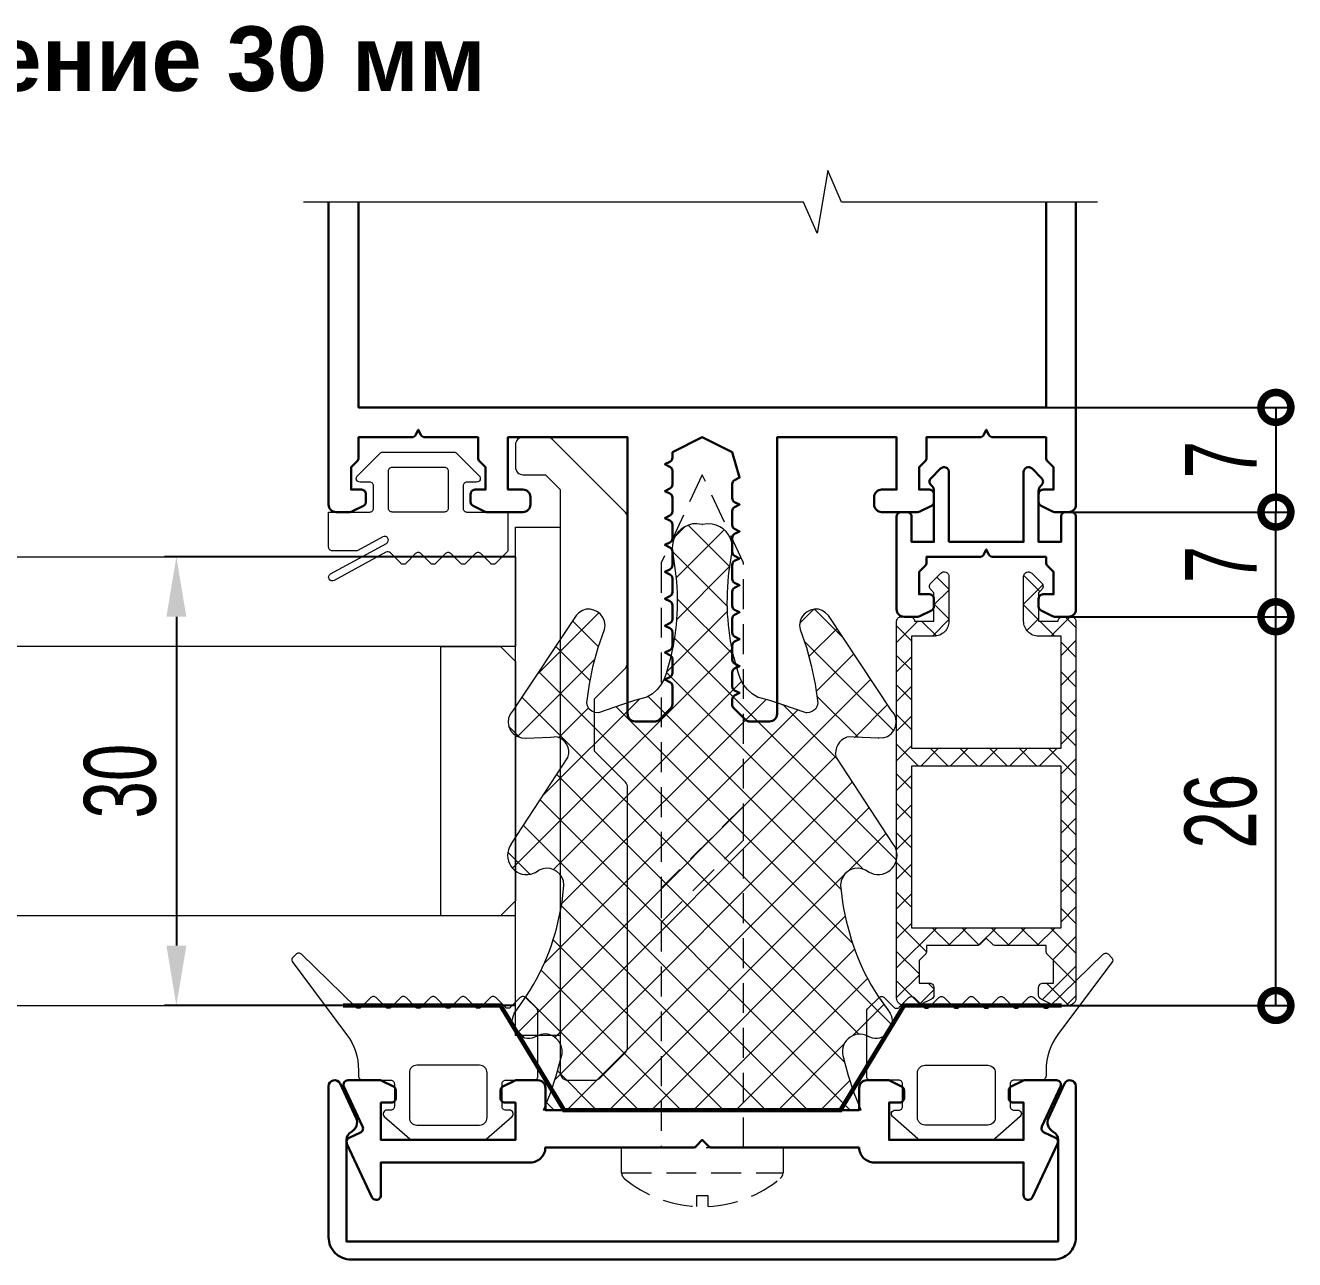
# Model space of a CAD drawing. Extents: x -37 to 8820, y -336 to 478.
# Drawn here: x 5560.3 to 5613.4, y 123.8 to 175.4 of the extents above; entities that cross this region are included whole.
import ezdxf

# ---------------------------------------------------------------- set-up
doc = ezdxf.new("R2010")
doc.units = 0
doc.header["$LTSCALE"] = 5
doc.linetypes.add('HIDDEN', pattern=[0.375, 0.25, -0.125])
doc.layers.get('0').update_dxf_attribs({"linetype": 'CONTINUOUS', "lineweight": 30})
doc.layers.get('DEFPOINTS').update_dxf_attribs({"linetype": 'CONTINUOUS'})
for name, color, linetype, lineweight in [('2', 3, 'HIDDEN', 13), ('Dimentions', 5, 'CONTINUOUS', 15), ('Glass', 5, 'CONTINUOUS', 20), ('Ал подклад', 7, 'CONTINUOUS', 20), ('Герлен', 7, 'CONTINUOUS', 60), ('Зигзаг', 1, 'CONTINUOUS', 15), ('Подкладки', 1, 'CONTINUOUS', 20), ('Текстовый', 7, 'CONTINUOUS', 9), ('Уплотнители', 1, 'CONTINUOUS', 20), ('Штриховка', 1, 'CONTINUOUS', 5)]:
    doc.layers.add(name, color=color, linetype=linetype, lineweight=lineweight)
doc.styles.add('3', font='RUSS.SHX', dxfattribs={"width": 0.7, "height": 3})
doc.styles.add('Каталожный', font='arial.ttf', dxfattribs={"height": 2.5})
doc.dimstyles.new('MX1_6', dxfattribs={"dimtxt": 3, "dimasz": 2.5, "dimexe": 0.5, "dimexo": 0, "dimgap": 0.8, "dimtad": 1, "dimlfac": 1.6, "dimdsep": 46, "dimtxsty": '3', "dimcen": 0, "dimclrd": 256, "dimclre": 256, "dimclrt": 256, "dimaunit": 1, "dimadec": 0, "dimazin": 0, "dimtfac": 1, "dimtmove": 0, "dimatfit": 1, "dimfxl": 1, "dimtvp": 1, "dimtolj": 1, "dimtzin": 0, "dimarcsym": 0})

# ---------------------------------------------------------------- blocks, each defined once
blk = doc.blocks.new('*D926')
at = {"layer": 'DEFPOINTS', "color": 0, "linetype": 'Continuous', "transparency": 16777216}
for p in [(5580.841, 153.207), (5566.662, 134.457), (5580.841, 134.457)]:
    blk.add_point(p, dxfattribs=at)
at = {"layer": 'Dimentions', "linetype": 'Continuous', "lineweight": -2, "transparency": 16777216}
for p, q in [((5580.841, 153.207), (5566.162, 153.207)), ((5566.662, 150.707), (5566.662, 136.957)), ((5580.841, 134.457), (5566.162, 134.457))]:
    blk.add_line(p, q, dxfattribs=at)
at = {"layer": 'Dimentions', "linetype": 'Continuous', "transparency": 16777216}
for points in [[(5566.246, 150.707), (5567.079, 150.707), (5566.662, 153.207)], [(5566.246, 136.957), (5567.079, 136.957), (5566.662, 134.457)]]:
    blk.add_solid(points, dxfattribs=at)
at = {"layer": 'Dimentions', "linetype": 'Continuous', "transparency": 16777216, "insert": (5564.319, 143.832), "char_height": 3, "attachment_point": 5, "rotation": 90, "style": '3'}
blk.add_mtext('\\A1;30', dxfattribs=at)
blk = doc.blocks.new('_DotSmall')
at = {"color": 0, "linetype": 'ByBlock', "const_width": 0.5}
blk.add_lwpolyline([(-0.0625, 0, 1), (0.0625, 0, 1)], format="xyb", close=True, dxfattribs=at)
blk = doc.blocks.new('*D928')
at = {"layer": 'DEFPOINTS', "color": 0, "linetype": 'Continuous', "transparency": 16777216}
for p in [(5603.966, 155.08), (5612.641, 155.08), (5603.767, 150.705)]:
    blk.add_point(p, dxfattribs=at)
at = {"layer": 'Dimentions', "linetype": 'Continuous', "lineweight": -2, "transparency": 16777216}
for p, q in [((5603.966, 155.08), (5613.141, 155.08)), ((5612.641, 150.705), (5612.641, 155.08)), ((5603.767, 150.705), (5613.141, 150.705))]:
    blk.add_line(p, q, dxfattribs=at)
at = {"layer": 'Dimentions', "linetype": 'Continuous', "lineweight": -2, "transparency": 16777216, "xscale": 2.5, "yscale": 2.5, "zscale": 2.5}
for p, rotation in [((5612.641, 155.08), 90), ((5612.641, 150.705), 270)]:
    blk.add_blockref('_DotSmall', p, dxfattribs=dict(at, rotation=rotation))
at = {"layer": 'Dimentions', "linetype": 'Continuous', "transparency": 16777216, "insert": (5610.341, 152.889), "char_height": 3, "attachment_point": 5, "rotation": 90, "style": '3'}
blk.add_mtext('\\A1;7', dxfattribs=at)
blk = doc.blocks.new('*D929')
at = {"layer": 'DEFPOINTS', "color": 0, "linetype": 'Continuous', "transparency": 16777216}
for p in [(5603.029, 159.457), (5611.809, 155.082), (5612.641, 155.082)]:
    blk.add_point(p, dxfattribs=at)
at = {"layer": 'Dimentions', "linetype": 'Continuous', "lineweight": -2, "transparency": 16777216}
for p, q in [((5603.029, 159.457), (5613.141, 159.457)), ((5612.641, 159.457), (5612.641, 155.082)), ((5611.809, 155.082), (5613.141, 155.082))]:
    blk.add_line(p, q, dxfattribs=at)
at = {"layer": 'Dimentions', "linetype": 'Continuous', "lineweight": -2, "transparency": 16777216, "xscale": 2.5, "yscale": 2.5, "zscale": 2.5}
for p, rotation in [((5612.641, 159.457), 90), ((5612.641, 155.082), 270)]:
    blk.add_blockref('_DotSmall', p, dxfattribs=dict(at, rotation=rotation))
at = {"layer": 'Dimentions', "linetype": 'Continuous', "transparency": 16777216, "insert": (5610.341, 157.269), "char_height": 3, "attachment_point": 5, "rotation": 90, "style": '3'}
blk.add_mtext('\\A1;7', dxfattribs=at)
blk = doc.blocks.new('*D1157')
at = {"layer": 'DEFPOINTS', "color": 0, "linetype": 'Continuous', "transparency": 16777216}
for p in [(5603.896, 150.705), (5612.641, 150.705), (5603.676, 134.455)]:
    blk.add_point(p, dxfattribs=at)
at = {"layer": 'Dimentions', "linetype": 'Continuous', "lineweight": -2, "transparency": 16777216}
for p, q in [((5603.896, 150.705), (5613.141, 150.705)), ((5612.641, 134.455), (5612.641, 150.705)), ((5603.676, 134.455), (5613.141, 134.455))]:
    blk.add_line(p, q, dxfattribs=at)
at = {"layer": 'Dimentions', "linetype": 'Continuous', "lineweight": -2, "transparency": 16777216, "xscale": 2.5, "yscale": 2.5, "zscale": 2.5}
for p, rotation in [((5612.641, 150.705), 90), ((5612.641, 134.455), 270)]:
    blk.add_blockref('_DotSmall', p, dxfattribs=dict(at, rotation=rotation))
at = {"layer": 'Dimentions', "linetype": 'Continuous', "transparency": 16777216, "insert": (5610.341, 142.576), "char_height": 3, "attachment_point": 5, "rotation": 90, "style": '3'}
blk.add_mtext('\\A1;26', dxfattribs=at)
blk = doc.blocks.new('1')
at = {"layer": 'Уплотнители'}
blk.add_line((0, -6.638), (0, 6.638), dxfattribs=at)
for points in [[(11.114, 7.985), (14.746, 5.618), (14.909, 5.577)], [(4.054, 7.863), (4.19, 7.754), (4.775, 7.346)], [(15.562, 7.563), (15.549, 7.373), (15.589, 6.353), (15.603, 6.19)], [(20.786, 5.156), (20.677, 5.278), (16.719, 7.904)], [(3.02, 7.101), (3.088, 6.938), (3.156, 6.747)], [(9.862, 7.169), (9.93, 6.979), (10.026, 6.829)], [(15.549, 7.373), (15.549, 7.359)], [(0, 6.638), (0.707, 6.353), (1.428, 6.108), (2.163, 5.917), (2.353, 5.863)], [(8.693, 5.863), (9.4, 5.795), (9.577, 5.809)], [(15.589, 6.353), (15.589, 6.339)], [(14.746, 5.618), (14.746, 5.605)], [(24.513, -0.231), (24.486, 0), (24.513, 0.231)], [(24.486, 0), (24.486, -0.014)], [(17.263, -2.313), (17.263, -2.326)], [(16.95, -3.333), (16.95, -3.346)], [(16.61, -4.339), (16.61, -4.353)], [(16.719, -7.904), (20.677, -5.278), (20.786, -5.156)], [(9.577, -5.809), (9.4, -5.781), (8.693, -5.863)], [(11.114, -7.985), (14.746, -5.618), (14.909, -5.577)], [(0, -6.638), (0.707, -6.353), (1.428, -6.108), (2.163, -5.917)], [(15.562, -7.563), (15.549, -7.373), (15.589, -6.353), (15.603, -6.176)], [(15.589, -6.353), (15.589, -6.366)], [(9.862, -7.169), (9.93, -6.979), (10.026, -6.829)], [(3.088, -6.938), (3.088, -6.924), (3.02, -7.101)], [(4.775, -7.346), (4.19, -7.754), (4.054, -7.863)], [(15.549, -7.373), (15.549, -7.387)]]:
    blk.add_lwpolyline(points, dxfattribs=at)
for points in [[(23.724, 1.238), (23.493, 1.265), (23.262, 1.238), (22.541, 1.129, -0.091156), (18.95, 1.32), (18.256, 1.51), (18.011, 1.592), (17.78, 1.728), (17.576, 1.891), (17.399, 2.081), (17.263, 2.313), (17.127, 2.83), (16.95, 3.333), (16.61, 4.339), (16.623, 4.489), (16.678, 4.625), (16.759, 4.734), (16.895, 4.802), (17.031, 4.829), (17.807, 4.72), (18.582, 4.557), (19.344, 4.353), (20.092, 4.095), (20.255, 4.067), (20.432, 4.095)], [(20.432, -4.095), (20.255, -4.067), (20.092, -4.095), (19.344, -4.353), (18.582, -4.557), (17.807, -4.72), (17.031, -4.829), (16.895, -4.802), (16.759, -4.734), (16.678, -4.612), (16.623, -4.489), (16.61, -4.339), (16.95, -3.333), (17.127, -2.83), (17.263, -2.313), (17.399, -2.081), (17.576, -1.891), (17.78, -1.728), (18.011, -1.592), (18.256, -1.51), (18.95, -1.32, -0.091156), (22.541, -1.129), (23.262, -1.238), (23.493, -1.265), (23.724, -1.238)]]:
    blk.add_lwpolyline(points, format="xyb", dxfattribs=at)
blk.add_arc((2.448, -6.584), 0.725, 331.9967, 113.1643, dxfattribs=at)
for points in [[(4.054, 7.863), (3.483, 8.167), (2.913, 7.721), (3.02, 7.101)], [(11.114, 7.985), (10.515, 8.44), (9.696, 7.86), (9.862, 7.169)], [(16.719, 7.904), (16.304, 8.307), (15.684, 8.116), (15.562, 7.563)], [(4.775, 7.346), (6.039, 6.535), (7.216, 6.114), (8.693, 5.863)], [(2.353, 5.863), (2.82, 5.791), (3.304, 6.274), (3.156, 6.747)], [(9.577, 5.809), (10.023, 5.934), (10.241, 6.419), (10.026, 6.829)], [(14.909, 5.577), (15.253, 5.547), (15.604, 5.837), (15.603, 6.19)], [(20.432, 4.095), (20.887, 4.194), (21.117, 4.806), (20.786, 5.156)], [(24.513, 0.231), (24.529, 0.69), (24.164, 1.159), (23.724, 1.238)], [(23.724, -1.238), (24.2, -1.106), (24.509, -0.733), (24.513, -0.231)], [(20.786, -5.156), (21.117, -4.806), (20.887, -4.194), (20.432, -4.095)], [(10.026, -6.829), (10.234, -6.412), (10.041, -5.944), (9.577, -5.809)], [(15.603, -6.176), (15.595, -5.83), (15.248, -5.548), (14.909, -5.577)], [(8.693, -5.863), (7.303, -6.095), (5.949, -6.556), (4.775, -7.346)], [(3.02, -7.101), (2.913, -7.721), (3.483, -8.167), (4.054, -7.863)], [(9.862, -7.169), (9.696, -7.86), (10.515, -8.44), (11.114, -7.985)], [(15.562, -7.563), (15.655, -8.105), (16.342, -8.292), (16.719, -7.904)]]:
    blk.add_open_spline(points, degree=3, dxfattribs=at)

msp = doc.modelspace()

# ---------------------------------------------------------------- hatches: boundary and pattern name
at = {"layer": 'Штриховка', "lineweight": 5}
h = msp.add_hatch(dxfattribs=at)
h.set_pattern_fill('NET', color=256, scale=10, angle=135, style=0)
h.set_pattern_definition([(135, (3446.3805, -6973.952), (-0.88388348, -0.88388348), []), (225, (3446.3805, -6973.952), (0.88388348, -0.88388348), [])])
edge = h.paths.add_edge_path()
edge.add_spline(control_points=[(5588.4226, 154.595), (5587.9635, 154.6109), (5587.4944, 154.2461), (5587.416, 153.806)], knot_values=[0, 0, 0, 0, 1, 1, 1, 1], degree=3, periodic=0)
edge.add_line((5587.416, 153.806), (5587.3888, 153.5748))
edge.add_line((5587.3888, 153.5748), (5587.416, 153.3435))
edge.add_line((5587.416, 153.3435), (5587.5248, 152.6225))
edge.add_arc((5577.6621, 151.3449), 9.9451, 346.54755, 367.38131, ccw=False)
edge.add_line((5587.3344, 149.0312), (5587.1439, 148.3375))
edge.add_line((5587.1439, 148.3375), (5587.0623, 148.0926))
edge.add_line((5587.0623, 148.0926), (5586.9263, 147.8613))
edge.add_line((5586.9263, 147.8613), (5586.763, 147.6573))
edge.add_line((5586.763, 147.6573), (5586.5726, 147.4804))
edge.add_line((5586.5726, 147.4804), (5586.3413, 147.3444))
edge.add_line((5586.3413, 147.3444), (5585.8244, 147.2084))
edge.add_line((5585.8244, 147.2084), (5585.3211, 147.0315))
edge.add_line((5585.3211, 147.0315), (5584.3144, 146.6914))
edge.add_line((5584.3144, 146.6914), (5584.1648, 146.7051))
edge.add_line((5584.1648, 146.7051), (5584.0287, 146.7595))
edge.add_line((5584.0287, 146.7595), (5583.9199, 146.8411))
edge.add_line((5583.9199, 146.8411), (5583.8519, 146.9771))
edge.add_line((5583.8519, 146.9771), (5583.8247, 147.1132))
edge.add_line((5583.8247, 147.1132), (5583.9335, 147.8885))
edge.add_line((5583.9335, 147.8885), (5584.0968, 148.6639))
edge.add_line((5584.0968, 148.6639), (5584.3008, 149.4257))
edge.add_line((5584.3008, 149.4257), (5584.5593, 150.1739))
edge.add_line((5584.5593, 150.1739), (5584.5865, 150.3372))
edge.add_line((5584.5865, 150.3372), (5584.5593, 150.514))
edge.add_spline(control_points=[(5584.5593, 150.514), (5584.4602, 150.9688), (5583.8483, 151.1982), (5583.4982, 150.8677)], knot_values=[0, 0, 0, 0, 1, 1, 1, 1], degree=3, periodic=0)
edge.add_line((5583.4982, 150.8677), (5583.3758, 150.7589))
edge.add_line((5583.3758, 150.7589), (5580.7503, 146.8003))
edge.add_spline(control_points=[(5580.7503, 146.8003), (5580.3465, 146.3854), (5580.5381, 145.7653), (5581.0904, 145.644)], knot_values=[0, 0, 0, 0, 1, 1, 1, 1], degree=3, periodic=0)
edge.add_line((5581.0904, 145.644), (5581.2809, 145.6304))
edge.add_line((5581.2809, 145.6304), (5582.3011, 145.6712))
edge.add_line((5582.3011, 145.6712), (5582.4643, 145.6848))
edge.add_spline(control_points=[(5582.4643, 145.6848), (5582.8164, 145.6862), (5583.1067, 145.3345), (5583.0765, 144.991)], knot_values=[0, 0, 0, 0, 1, 1, 1, 1], degree=3, periodic=0)
edge.add_line((5583.0798, 145.0044), (5583.0357, 144.8278))
edge.add_line((5583.0357, 144.8278), (5580.6687, 141.1957))
edge.add_spline(control_points=[(5580.6687, 141.1957), (5580.2141, 140.5967), (5580.7939, 139.778), (5581.4849, 139.9442)], knot_values=[0, 0, 0, 0, 1, 1, 1, 1], degree=3, periodic=0)
edge.add_line((5581.4849, 139.9442), (5581.6754, 140.0122))
edge.add_line((5581.6754, 140.0122), (5581.825, 140.1074))
edge.add_spline(control_points=[(5581.825, 140.1074), (5582.2354, 140.3226), (5582.7201, 140.1049), (5582.8452, 139.6585)], knot_values=[0, 0, 0, 0, 1, 1, 1, 1], degree=3, periodic=0)
edge.add_line((5582.8444, 139.67), (5582.8588, 139.4817))
edge.add_line((5582.8588, 139.4817), (5582.7908, 138.7743))
edge.add_spline(control_points=[(5582.7908, 138.7743), (5582.5401, 137.2981), (5582.1186, 136.1207), (5581.3081, 134.8565)], knot_values=[0, 0, 0, 0, 1, 1, 1, 1], degree=3, periodic=0)
edge.add_line((5581.3081, 134.8565), (5580.9, 134.2716))
edge.add_line((5580.9, 134.2716), (5580.7911, 134.1355))
edge.add_spline(control_points=[(5580.7911, 134.1355), (5580.4873, 133.5644), (5580.9331, 132.9949), (5581.5529, 133.1017)], knot_values=[0, 0, 0, 0, 1, 1, 1, 1], degree=3, periodic=0)
edge.add_line((5581.5529, 133.1017), (5581.7162, 133.1697))
edge.add_line((5581.7162, 133.1697), (5581.9066, 133.2377))
edge.add_spline(control_points=[(5581.9066, 133.2377), (5582.3798, 133.3857), (5582.8632, 132.9021), (5582.7908, 132.4351)], knot_values=[0, 0, 0, 0, 1, 1, 1, 1], degree=3, periodic=0)
edge.add_line((5582.795, 132.4496), (5582.7364, 132.2447))
edge.add_line((5582.7364, 132.2447), (5582.546, 131.5101))
edge.add_line((5582.546, 131.5101), (5582.3011, 130.7891))
edge.add_line((5582.3011, 130.7891), (5582.0154, 130.0817))
edge.add_line((5582.0154, 130.0817), (5595.2923, 130.0817))
edge.add_line((5595.2923, 130.0817), (5595.0067, 130.7891))
edge.add_line((5595.0067, 130.7891), (5594.7618, 131.5101))
edge.add_line((5594.7618, 131.5101), (5594.5714, 132.2447))
edge.add_arc((5595.2377, 132.5298), 0.7248, 61.99667, 203.16431, ccw=False)
edge.add_line((5595.578, 133.1697), (5595.7549, 133.1017))
edge.add_spline(control_points=[(5595.7549, 133.1017), (5596.3747, 132.9949), (5596.8205, 133.5644), (5596.5166, 134.1355)], knot_values=[0, 0, 0, 0, 1, 1, 1, 1], degree=3, periodic=0)
edge.add_line((5596.5166, 134.1355), (5596.4078, 134.2716))
edge.add_line((5596.4078, 134.2716), (5595.9997, 134.8565))
edge.add_spline(control_points=[(5595.9997, 134.8565), (5595.2098, 136.0309), (5594.7484, 137.3851), (5594.5169, 138.7743)], knot_values=[0, 0, 0, 0, 1, 1, 1, 1], degree=3, periodic=0)
edge.add_line((5594.5169, 138.7743), (5594.4353, 139.4817))
edge.add_line((5594.4353, 139.4817), (5594.4625, 139.6585))
edge.add_spline(control_points=[(5594.4625, 139.6585), (5594.5983, 140.1228), (5595.0656, 140.316), (5595.4828, 140.1074)], knot_values=[0, 0, 0, 0, 1, 1, 1, 1], degree=3, periodic=0)
edge.add_line((5595.4691, 140.1161), (5595.6324, 140.0122))
edge.add_line((5595.6324, 140.0122), (5595.8229, 139.9442))
edge.add_spline(control_points=[(5595.8229, 139.9442), (5596.5139, 139.778), (5597.0937, 140.5967), (5596.6391, 141.1957)], knot_values=[0, 0, 0, 0, 1, 1, 1, 1], degree=3, periodic=0)
edge.add_line((5596.6391, 141.1957), (5594.2721, 144.8278))
edge.add_line((5594.2721, 144.8278), (5594.2313, 144.991))
edge.add_spline(control_points=[(5594.2313, 144.991), (5594.2016, 145.3302), (5594.4836, 145.6766), (5594.8298, 145.6848)], knot_values=[0, 0, 0, 0, 1, 1, 1, 1], degree=3, periodic=0)
edge.add_line((5594.8109, 145.6863), (5595.0067, 145.6712))
edge.add_line((5595.0067, 145.6712), (5596.0269, 145.6304))
edge.add_line((5596.0269, 145.6304), (5596.2174, 145.644))
edge.add_spline(control_points=[(5596.2174, 145.644), (5596.7588, 145.7369), (5596.9458, 146.4235), (5596.5575, 146.8003)], knot_values=[0, 0, 0, 0, 1, 1, 1, 1], degree=3, periodic=0)
edge.add_line((5596.5575, 146.8003), (5593.932, 150.7589))
edge.add_line((5593.932, 150.7589), (5593.8096, 150.8677))
edge.add_spline(control_points=[(5593.8096, 150.8677), (5593.4595, 151.1982), (5592.8476, 150.9688), (5592.7485, 150.514)], knot_values=[0, 0, 0, 0, 1, 1, 1, 1], degree=3, periodic=0)
edge.add_line((5592.7485, 150.514), (5592.7213, 150.3372))
edge.add_line((5592.7213, 150.3372), (5592.7485, 150.1739))
edge.add_line((5592.7485, 150.1739), (5593.007, 149.4257))
edge.add_line((5593.007, 149.4257), (5593.211, 148.6639))
edge.add_line((5593.211, 148.6639), (5593.3743, 147.8885))
edge.add_line((5593.3743, 147.8885), (5593.4831, 147.1132))
edge.add_line((5593.4831, 147.1132), (5593.4559, 146.9771))
edge.add_line((5593.4559, 146.9771), (5593.3879, 146.8411))
edge.add_line((5593.3879, 146.8411), (5593.2654, 146.7595))
edge.add_line((5593.2654, 146.7595), (5593.143, 146.7051))
edge.add_line((5593.143, 146.7051), (5592.9934, 146.6914))
edge.add_line((5592.9934, 146.6914), (5591.9867, 147.0315))
edge.add_line((5591.9867, 147.0315), (5591.4834, 147.2084))
edge.add_line((5591.4834, 147.2084), (5590.9665, 147.3444))
edge.add_line((5590.9665, 147.3444), (5590.7352, 147.4804))
edge.add_line((5590.7352, 147.4804), (5590.5448, 147.6573))
edge.add_line((5590.5448, 147.6573), (5590.3815, 147.8613))
edge.add_line((5590.3815, 147.8613), (5590.2455, 148.0926))
edge.add_line((5590.2455, 148.0926), (5590.1639, 148.3375))
edge.add_line((5590.1639, 148.3375), (5589.9734, 149.0312))
edge.add_arc((5599.6457, 151.3449), 9.9451, 172.61869, 193.45245, ccw=False)
edge.add_line((5589.783, 152.6225), (5589.8918, 153.3435))
edge.add_line((5589.8918, 153.3435), (5589.919, 153.5748))
edge.add_line((5589.919, 153.5748), (5589.8918, 153.806))
edge.add_spline(control_points=[(5589.8918, 153.806), (5589.7594, 154.2812), (5589.3867, 154.5905), (5588.8851, 154.595)], knot_values=[0, 0, 0, 0, 1, 1, 1, 1], degree=3, periodic=0)
edge.add_line((5588.8851, 154.595), (5588.6539, 154.5678))
edge.add_line((5588.6539, 154.5678), (5588.4226, 154.595))
h = msp.add_hatch(dxfattribs=at)
h.set_pattern_fill('ANSI37', color=256, scale=7, style=0)
h.set_pattern_definition([(45, (7971.1472, 7274.52366), (-0.61871843, 0.61871843), []), (135, (7971.1472, 7274.52366), (-0.61871843, -0.61871843), [])])
h.paths.add_polyline_path([(5603.6539, 144.4567), (5597.4039, 144.4567), (5597.4039, 137.7067), (5603.6539, 137.7067)], flags=16)
edge = h.paths.add_edge_path()
edge.add_line((5603.6539, 145.2067), (5603.6539, 149.8942))
edge.add_line((5603.6539, 149.8942), (5602.7164, 149.8942))
edge.add_arc((5602.7164, 150.5192), 0.625, 180, 270, ccw=False)
edge.add_line((5602.0914, 150.5192), (5602.0914, 152.3835))
edge.add_arc((5602.2896, 152.3835), 0.1982, 45, 180, ccw=False)
edge.add_line((5602.4298, 152.5237), (5602.849, 152.1045))
edge.add_arc((5602.7164, 151.9719), 0.1875, -45, 45, ccw=False)
edge.add_line((5602.849, 151.8393), (5602.7164, 151.7067))
edge.add_line((5602.7164, 151.7067), (5602.7164, 150.5192))
edge.add_line((5602.7164, 150.5192), (5603.5289, 150.5192))
edge.add_arc((5603.7164, 150.5192), 0.1875, 90, 180, ccw=False)
edge.add_line((5603.7164, 150.7067), (5604.0914, 150.7067))
edge.add_arc((5604.0914, 150.5192), 0.1875, 0, 90, ccw=False)
edge.add_line((5604.2789, 150.5192), (5604.2789, 134.7692))
edge.add_arc((5603.9664, 134.7692), 0.3125, -90, 0, ccw=False)
edge.add_line((5603.9664, 134.4567), (5603.3857, 134.4567))
edge.add_arc((5603.3857, 134.6442), 0.1875, 243.43495, 270, ccw=False)
edge.add_line((5603.3018, 134.4765), (5602.82, 134.7174))
edge.add_arc((5602.9039, 134.8851), 0.1875, 180, 243.43495, ccw=False)
edge.add_line((5602.7164, 134.8851), (5602.7164, 135.2067))
edge.add_arc((5602.9039, 135.2067), 0.1875, 90, 180, ccw=False)
edge.add_line((5602.9039, 135.3942), (5603.3414, 135.3942))
edge.add_line((5603.3414, 135.3942), (5603.3414, 136.3317))
edge.add_line((5603.3414, 136.3317), (5603.0838, 136.5893))
edge.add_arc((5603.2164, 136.7219), 0.1875, 180, 225, ccw=False)
edge.add_line((5603.0289, 136.7219), (5603.0289, 136.9567))
edge.add_line((5603.0289, 136.9567), (5600.9191, 136.9567))
edge.add_arc((5600.9191, 137.1442), 0.1875, 225, 270, ccw=False)
edge.add_line((5600.7865, 137.0116), (5600.5289, 137.2692))
edge.add_line((5600.5289, 137.2692), (5600.2713, 137.0116))
edge.add_arc((5600.1387, 137.1442), 0.1875, 270, 315, ccw=False)
edge.add_line((5600.1387, 136.9567), (5598.0289, 136.9567))
edge.add_line((5598.0289, 136.9567), (5598.0289, 136.7219))
edge.add_arc((5597.8414, 136.7219), 0.1875, -45, 0, ccw=False)
edge.add_line((5597.974, 136.5893), (5597.7164, 136.3317))
edge.add_line((5597.7164, 136.3317), (5597.7164, 135.3942))
edge.add_line((5597.7164, 135.3942), (5598.1539, 135.3942))
edge.add_arc((5598.1539, 135.2067), 0.1875, 0, 90, ccw=False)
edge.add_line((5598.3414, 135.2067), (5598.3414, 134.8851))
edge.add_arc((5598.1539, 134.8851), 0.1875, -63.43495, 0, ccw=False)
edge.add_line((5598.2377, 134.7174), (5597.756, 134.4765))
edge.add_arc((5597.6721, 134.6442), 0.1875, 270, 296.56505, ccw=False)
edge.add_line((5597.6721, 134.4567), (5597.0914, 134.4567))
edge.add_arc((5597.0914, 134.7692), 0.3125, 180, 270, ccw=False)
edge.add_line((5596.7789, 134.7692), (5596.7789, 150.5192))
edge.add_arc((5596.9664, 150.5192), 0.1875, 90, 180, ccw=False)
edge.add_line((5596.9664, 150.7067), (5597.3414, 150.7067))
edge.add_arc((5597.3414, 150.5192), 0.1875, 0, 90, ccw=False)
edge.add_line((5597.5289, 150.5192), (5598.3414, 150.5192))
edge.add_line((5598.3414, 150.5192), (5598.3414, 151.7067))
edge.add_line((5598.3414, 151.7067), (5598.2088, 151.8393))
edge.add_arc((5598.3414, 151.9719), 0.1875, 135, 225, ccw=False)
edge.add_line((5598.2088, 152.1045), (5598.628, 152.5237))
edge.add_arc((5598.7682, 152.3835), 0.1982, 0, 135, ccw=False)
edge.add_line((5598.9664, 152.3835), (5598.9664, 150.5192))
edge.add_arc((5598.3414, 150.5192), 0.625, -90, 0, ccw=False)
edge.add_line((5598.3414, 149.8942), (5597.4039, 149.8942))
edge.add_line((5597.4039, 149.8942), (5597.4039, 145.2067))
edge.add_line((5597.4039, 145.2067), (5603.6539, 145.2067))

# ---------------------------------------------------------------- linework, layer by layer
msp.add_lwpolyline([(5604.2789, 168.0375), (5604.2789, 155.3942, -0.4142136), (5603.9664, 155.0817), (5603.3857, 155.0817, -0.1164338), (5603.3018, 155.1015), (5602.82, 155.3424, -0.284079), (5602.7164, 155.5101), (5602.7164, 155.8317, -0.4142136), (5602.9039, 156.0192), (5603.3414, 156.0192), (5603.3414, 156.9567), (5603.0838, 157.2143, -0.1989124), (5603.0289, 157.3469), (5603.0289, 158.2067), (5600.801, 158.2067, -0.284079), (5600.6333, 158.3104), (5600.5289, 158.5192), (5600.4245, 158.3104, -0.284079), (5600.2568, 158.2067), (5598.0289, 158.2067), (5598.0289, 157.3469, -0.1989124), (5597.974, 157.2143), (5597.7164, 156.9567), (5597.7164, 156.0192), (5598.1539, 156.0192, -0.4142136), (5598.3414, 155.8317), (5598.3414, 155.5101, -0.284079), (5598.2377, 155.3424), (5597.756, 155.1015, -0.1164338), (5597.6721, 155.0817), (5596.1539, 155.0817, -0.4142136), (5595.8414, 155.3942), (5595.8414, 155.7067, -0.4142136), (5596.1539, 156.0192), (5596.7789, 156.0192), (5596.7789, 158.2067), (5591.7789, 158.2067), (5591.7789, 146.6442, -0.4142136), (5591.4664, 146.3317), (5590.6066, 146.3317, -0.1989124), (5590.474, 146.3866), (5589.9588, 146.9018, -0.1989124), (5589.9039, 147.0344), (5589.9039, 147.2471, -0.284079), (5590.0075, 147.4148), (5590.2164, 147.5192), (5590.0075, 147.6236, -0.284079), (5589.9039, 147.7913), (5589.9039, 148.3721, -0.284079), (5590.0075, 148.5398), (5590.2164, 148.6442), (5590.0075, 148.7486, -0.284079), (5589.9039, 148.9163), (5589.9039, 149.4971, -0.284079), (5590.0075, 149.6648), (5590.2164, 149.7692), (5590.0075, 149.8736, -0.284079), (5589.9039, 150.0413), (5589.9039, 150.6221, -0.284079), (5590.0075, 150.7898), (5590.2164, 150.8942), (5590.0075, 150.9986, -0.284079), (5589.9039, 151.1663), (5589.9039, 151.7471, -0.284079), (5590.0075, 151.9148), (5590.2164, 152.0192), (5590.0075, 152.1236, -0.284079), (5589.9039, 152.2913), (5589.9039, 152.8721, -0.284079), (5590.0075, 153.0398), (5590.2164, 153.1442), (5590.0075, 153.2486, -0.284079), (5589.9039, 153.4163), (5589.9039, 153.9971, -0.284079), (5590.0075, 154.1648), (5590.2164, 154.2692), (5590.0075, 154.3736, -0.284079), (5589.9039, 154.5413), (5589.9039, 155.1221, -0.284079), (5590.0075, 155.2898), (5590.2164, 155.3942), (5590.0075, 155.4986, -0.284079), (5589.9039, 155.6663), (5589.9039, 156.2471, -0.284079), (5590.0075, 156.4148), (5590.2164, 156.5192), (5589.9039, 157.5817), (5588.6539, 158.2067), (5587.4039, 157.5817), (5587.4039, 157.3538, -0.284079), (5587.3002, 157.1861), (5587.0914, 157.0817), (5587.3002, 156.9773, -0.284079), (5587.4039, 156.8096), (5587.4039, 156.2288, -0.284079), (5587.3002, 156.0611), (5587.0914, 155.9567), (5587.3002, 155.8523, -0.284079), (5587.4039, 155.6846), (5587.4039, 155.1038, -0.284079), (5587.3002, 154.9361), (5587.0914, 154.8317), (5587.3002, 154.7273, -0.284079), (5587.4039, 154.5596), (5587.4039, 153.9788, -0.284079), (5587.3002, 153.8111), (5587.0914, 153.7067), (5587.3002, 153.6023, -0.284079), (5587.4039, 153.4346), (5587.4039, 152.8538, -0.284079), (5587.3002, 152.6861), (5587.0914, 152.5817), (5587.3002, 152.4773, -0.284079), (5587.4039, 152.3096), (5587.4039, 151.7288, -0.284079), (5587.3002, 151.5611), (5587.0914, 151.4567), (5587.3002, 151.3523, -0.284079), (5587.4039, 151.1846), (5587.4039, 150.6038, -0.284079), (5587.3002, 150.4361), (5587.0914, 150.3317), (5587.3002, 150.2273, -0.284079), (5587.4039, 150.0596), (5587.4039, 149.4788, -0.284079), (5587.3002, 149.3111), (5587.0914, 149.2067), (5587.3002, 149.1023, -0.284079), (5587.4039, 148.9346), (5587.4039, 148.3538, -0.284079), (5587.3002, 148.1861), (5587.0914, 148.0817), (5587.3002, 147.9773, -0.284079), (5587.4039, 147.8096), (5587.4039, 147.0344, -0.1989124), (5587.349, 146.9018), (5586.8338, 146.3866, -0.1989124), (5586.7012, 146.3317), (5585.8414, 146.3317, -0.4142136), (5585.5289, 146.6442), (5585.5289, 158.2067), (5580.5289, 158.2067), (5580.5289, 156.0192), (5581.1539, 156.0192, -0.4142136), (5581.4664, 155.7067), (5581.4664, 155.3942, -0.4142136), (5581.1539, 155.0817), (5579.6357, 155.0817, -0.1164338), (5579.5518, 155.1015), (5579.07, 155.3424, -0.284079), (5578.9664, 155.5101), (5578.9664, 155.8317, -0.4142136), (5579.1539, 156.0192), (5579.5914, 156.0192), (5579.5914, 156.9567), (5579.3338, 157.2143, -0.1989124), (5579.2789, 157.3469), (5579.2789, 158.2067), (5577.051, 158.2067, -0.284079), (5576.8833, 158.3104), (5576.7789, 158.5192), (5576.6745, 158.3104, -0.284079), (5576.5068, 158.2067), (5574.2789, 158.2067), (5574.2789, 157.3469, -0.1989124), (5574.224, 157.2143), (5573.9664, 156.9567), (5573.9664, 156.0192), (5574.4039, 156.0192, -0.4142136), (5574.5914, 155.8317), (5574.5914, 155.5101, -0.284079), (5574.4877, 155.3424), (5574.006, 155.1015, -0.1164338), (5573.9221, 155.0817), (5573.3414, 155.0817, -0.4142136), (5573.0289, 155.3942), (5573.0289, 168.0375)], format="xyb")
msp.add_lwpolyline([(5603.0289, 168.0375), (5603.0289, 159.4567), (5574.2789, 159.4567), (5574.2789, 168.0375)])
for points in [[(5598.9664, 153.8317), (5598.9664, 156.7519, 0.6681786), (5598.6168, 156.8967), (5598.2088, 156.4887, 0.4142136), (5598.2088, 156.2236), (5598.2499, 156.1825, -0.1989124), (5598.3414, 155.9615), (5598.3414, 153.8317), (5597.4039, 153.8317), (5597.4039, 154.8942, 0.4142136), (5597.2164, 155.0817), (5596.9664, 155.0817, 0.4142136), (5596.7789, 154.8942), (5596.7789, 154.8942), (5596.7789, 151.0192, 0.4142136), (5597.0914, 150.7067), (5597.6721, 150.7067, 0.1164338), (5597.756, 150.7265), (5598.2377, 150.9674, 0.284079), (5598.3414, 151.1351), (5598.3414, 151.4567, 0.4142136), (5598.1539, 151.6442), (5597.7164, 151.6442), (5597.7164, 152.5817), (5597.974, 152.8393, 0.1989124), (5598.0289, 152.9719), (5598.0289, 153.2067), (5600.2568, 153.2067, 0.284079), (5600.4245, 153.3104), (5600.5289, 153.5192), (5600.6333, 153.3104, 0.284079), (5600.801, 153.2067), (5603.0289, 153.2067), (5603.0289, 152.9719, 0.1989124), (5603.0838, 152.8393), (5603.3414, 152.5817), (5603.3414, 151.6442), (5602.9039, 151.6442, 0.4142136), (5602.7164, 151.4567), (5602.7164, 151.1351, 0.284079), (5602.82, 150.9674), (5603.3018, 150.7265, 0.1164338), (5603.3857, 150.7067), (5603.9664, 150.7067, 0.4142136), (5604.2789, 151.0192), (5604.2789, 154.8942), (5604.2789, 154.8942, 0.4142136), (5604.0914, 155.0817), (5603.8414, 155.0817, 0.4142136), (5603.6539, 154.8942), (5603.6539, 153.8317), (5602.7164, 153.8317), (5602.7164, 155.9615, -0.1989124), (5602.8079, 156.1825), (5602.849, 156.2236, 0.4142136), (5602.849, 156.4887), (5602.441, 156.8967, 0.6681786), (5602.0914, 156.7519), (5602.0914, 153.8317)], [(5603.3414, 123.8317), (5573.9664, 123.8317, -0.4142136), (5573.0289, 124.7692), (5573.0289, 131.0817, -0.8025849), (5573.5055, 131.1874), (5574.1754, 129.7507, -0.4015594), (5573.9808, 129.1777, 0.2797393), (5573.7789, 128.845), (5573.7789, 124.5817), (5603.5289, 124.5817), (5603.5289, 128.845, 0.2797393), (5603.327, 129.1777, -0.4015594), (5603.1324, 129.7507), (5603.8023, 131.1874, -0.8025849), (5604.2789, 131.0817), (5604.2789, 124.7692, -0.4142136)], [(5603.3414, 123.8317), (5573.9664, 123.8317, -0.4142136), (5573.0289, 124.7692), (5573.0289, 131.0817, -0.8025849), (5573.5055, 131.1874), (5574.1754, 129.7507, -0.4015594), (5573.9808, 129.1777, 0.2797393), (5573.7789, 128.845), (5573.7789, 124.5817), (5603.5289, 124.5817), (5603.5289, 128.845, 0.2797393), (5603.327, 129.1777, -0.4015594), (5603.1324, 129.7507), (5603.8023, 131.1874, -0.8025849), (5604.2789, 131.0817), (5604.2789, 124.7692, -0.4142136)], [(5595.2164, 128.5192), (5589.0441, 128.5192, -0.1989124), (5588.9115, 128.5741), (5588.6539, 128.8317), (5588.3963, 128.5741, -0.1989124), (5588.2637, 128.5192), (5582.0914, 128.5192, -0.4142136), (5581.4664, 127.8942), (5575.2164, 127.8942), (5575.2164, 126.5192, -0.4142136), (5575.0289, 126.3317), (5575.0099, 126.3317, -0.2914734), (5574.84, 126.44), (5573.7965, 128.6778, -0.4142136), (5573.8871, 128.927), (5574.359, 129.147, 0.4142136), (5574.4496, 129.3961), (5573.6715, 131.065, -0.5486188), (5573.8414, 131.3317), (5575.1721, 131.3317, -0.1164338), (5575.256, 131.3119), (5575.7377, 131.071, -0.284079), (5575.8414, 130.9033), (5575.8414, 130.5817, -0.4142136), (5575.6539, 130.3942), (5575.2164, 130.3942), (5575.2164, 128.8317), (5580.8414, 128.8317), (5580.8414, 130.3942), (5580.4039, 130.3942, -0.4142136), (5580.2164, 130.5817), (5580.2164, 130.9033, -0.284079), (5580.32, 131.071), (5580.8018, 131.3119, -0.1164338), (5580.8857, 131.3317), (5581.7789, 131.3317, -0.4142136), (5582.0914, 131.0192), (5582.0914, 130.0817), (5595.2164, 130.0817), (5595.2164, 131.0192, -0.4142136), (5595.5289, 131.3317), (5596.4221, 131.3317, -0.1164338), (5596.506, 131.3119), (5596.9877, 131.071, -0.284079), (5597.0914, 130.9033), (5597.0914, 130.5817, -0.4142136), (5596.9039, 130.3942), (5596.4664, 130.3942), (5596.4664, 128.8317), (5602.0914, 128.8317), (5602.0914, 130.3942), (5601.6539, 130.3942, -0.4142136), (5601.4664, 130.5817), (5601.4664, 130.9033, -0.284079), (5601.57, 131.071), (5602.0518, 131.3119, -0.1164338), (5602.1357, 131.3317), (5603.4664, 131.3317, -0.5486188), (5603.6363, 131.065), (5602.8581, 129.3961, 0.4142136), (5602.9488, 129.147), (5603.4206, 128.927, -0.4142136), (5603.5113, 128.6778), (5602.4678, 126.44, -0.2914734), (5602.2979, 126.3317), (5602.2789, 126.3317, -0.4142136), (5602.0914, 126.5192), (5602.0914, 127.8942), (5595.8414, 127.8942, -0.4142136)], [(5595.2164, 128.5192), (5589.0441, 128.5192, -0.1989124), (5588.9115, 128.5741), (5588.6539, 128.8317), (5588.3963, 128.5741, -0.1989124), (5588.2637, 128.5192), (5582.0914, 128.5192, -0.4142136), (5581.4664, 127.8942), (5575.2164, 127.8942), (5575.2164, 126.5192, -0.4142136), (5575.0289, 126.3317), (5575.0099, 126.3317, -0.2914734), (5574.84, 126.44), (5573.7965, 128.6778, -0.4142136), (5573.8871, 128.927), (5574.359, 129.147, 0.4142136), (5574.4496, 129.3961), (5573.6715, 131.065, -0.5486188), (5573.8414, 131.3317), (5575.1721, 131.3317, -0.1164338), (5575.256, 131.3119), (5575.7377, 131.071, -0.284079), (5575.8414, 130.9033), (5575.8414, 130.5817, -0.4142136), (5575.6539, 130.3942), (5575.2164, 130.3942), (5575.2164, 128.8317), (5580.8414, 128.8317), (5580.8414, 130.3942), (5580.4039, 130.3942, -0.4142136), (5580.2164, 130.5817), (5580.2164, 130.9033, -0.284079), (5580.32, 131.071), (5580.8018, 131.3119, -0.1164338), (5580.8857, 131.3317), (5581.7789, 131.3317, -0.4142136), (5582.0914, 131.0192), (5582.0914, 130.0817), (5595.2164, 130.0817), (5595.2164, 131.0192, -0.4142136), (5595.5289, 131.3317), (5596.4221, 131.3317, -0.1164338), (5596.506, 131.3119), (5596.9877, 131.071, -0.284079), (5597.0914, 130.9033), (5597.0914, 130.5817, -0.4142136), (5596.9039, 130.3942), (5596.4664, 130.3942), (5596.4664, 128.8317), (5602.0914, 128.8317), (5602.0914, 130.3942), (5601.6539, 130.3942, -0.4142136), (5601.4664, 130.5817), (5601.4664, 130.9033, -0.284079), (5601.57, 131.071), (5602.0518, 131.3119, -0.1164338), (5602.1357, 131.3317), (5603.4664, 131.3317, -0.5486188), (5603.6363, 131.065), (5602.8581, 129.3961, 0.4142136), (5602.9488, 129.147), (5603.4206, 128.927, -0.4142136), (5603.5113, 128.6778), (5602.4678, 126.44, -0.2914734), (5602.2979, 126.3317), (5602.2789, 126.3317, -0.4142136), (5602.0914, 126.5192), (5602.0914, 127.8942), (5595.8414, 127.8942, -0.4142136)]]:
    msp.add_lwpolyline(points, format="xyb", close=True)
at = {"layer": '2'}
msp.add_line((5585.2789, 127.4632), (5592.0289, 127.4632), dxfattribs=at)
msp.add_line((5585.2789, 127.4632), (5592.0289, 127.4632), dxfattribs=at)
for points in [[(5590.3726, 128.5192), (5590.3726, 152.9583), (5588.6539, 156.6442), (5586.9351, 152.9583), (5586.9351, 128.5192)], [(5586.9351, 137.9233), (5590.3726, 141.3608), (5590.3726, 142.7931), (5586.9351, 139.3556)]]:
    msp.add_lwpolyline(points, close=True, dxfattribs=at)
msp.add_lwpolyline([(5588.4083, 126.0564, -0.1618489), (5585.3925, 127.2221, -0.2238875), (5585.2789, 127.4632), (5585.2789, 128.5192), (5592.0289, 128.5192), (5592.0289, 127.4632, -0.2238875), (5591.9153, 127.2221, -0.1618489), (5588.8995, 126.0564), (5588.8995, 126.494), (5588.4083, 126.494)], format="xyb", close=True, dxfattribs=at)
msp.add_lwpolyline([(5588.4083, 126.0564, -0.1618489), (5585.3925, 127.2221, -0.2238875), (5585.2789, 127.4632), (5585.2789, 128.5192), (5592.0289, 128.5192), (5592.0289, 127.4632, -0.2238875), (5591.9153, 127.2221, -0.1618489), (5588.8995, 126.0564), (5588.8995, 126.494), (5588.4083, 126.494)], format="xyb", close=True, dxfattribs=at)
at = {"layer": 'Glass'}
for points in [[(5580.8414, 149.4567), (5542.0865, 149.4567), (5542.0865, 153.2067), (5580.8414, 153.2067)], [(5580.8414, 148.8317), (5580.8414, 138.8317), (5580.2164, 138.2067), (5577.7164, 138.2067), (5577.7164, 149.4567), (5580.2164, 149.4567)], [(5580.8414, 138.2067), (5542.0865, 138.2067), (5542.0865, 134.4567), (5580.8414, 134.4567)]]:
    msp.add_lwpolyline(points, close=True, dxfattribs=at)
at = {"layer": 'Ал подклад'}
msp.add_lwpolyline([(5585.5289, 148.7791), (5585.5289, 154.845, 0.1989124), (5585.4374, 155.066), (5582.3882, 158.1152, 0.1989124), (5582.1672, 158.2067), (5581.1539, 158.2067, 0.4142136), (5580.8414, 157.8942), (5580.8414, 156.9567, 0.4142136), (5581.1539, 156.6442), (5582.0914, 156.6442), (5582.7164, 156.0192), (5582.7164, 131.6442, 0.4142136), (5583.0289, 131.3317), (5584.1494, 131.3317, 0.1989124), (5584.3704, 131.4232), (5585.4374, 132.4902, 0.1989124), (5585.5289, 132.7112), (5585.5289, 143.5728, 0.1989124), (5585.4374, 143.7938), (5584.1494, 145.0817), (5584.1494, 147.2703), (5585.4374, 148.5582, 0.1989124)], format="xyb", close=True, dxfattribs=at)
at = {"layer": 'Герлен', "ltscale": 2, "const_width": 0.1875}
msp.add_lwpolyline([(5573.6318, 134.4567), (5580.2164, 134.4567), (5582.8757, 130.0817), (5588.6539, 130.0817), (5594.4321, 130.0817), (5597.0914, 134.4567), (5603.676, 134.4567)], dxfattribs=at)
at = {"layer": 'Зигзаг'}
msp.add_lwpolyline([(5605.1828, 168.0375), (5594.4807, 168.0375), (5593.8999, 169.3554), (5593.4642, 166.7427), (5592.8817, 168.0375), (5571.975, 168.0375)], dxfattribs=at)
at = {"layer": 'Подкладки'}
msp.add_lwpolyline([(5582.7164, 133.2067), (5580.8414, 133.2067), (5580.8414, 154.4567), (5582.7164, 154.4567)], close=True, dxfattribs=at)
at = {"layer": 'Уплотнители'}
for points in [[(5575.2981, 154.0426), (5574.2531, 153.4756, -0.1249127), (5574.1786, 153.4567), (5573.1851, 153.4567, -0.4142136), (5573.0289, 153.613), (5573.0289, 155.0817), (5574.7476, 155.0817, 0.4142136), (5574.9039, 155.238), (5574.9039, 156.1755, 0.4142136), (5574.7476, 156.3317), (5574.3414, 156.3317, -0.6685867), (5574.231, 156.5986), (5575.1706, 157.5361, -0.1986192), (5575.281, 157.5817), (5578.2768, 157.5817, -0.1986192), (5578.3871, 157.5361), (5579.3267, 156.5986, -0.6685867), (5579.2164, 156.3317), (5578.8101, 156.3317, 0.4142136), (5578.6539, 156.1755), (5578.6539, 155.238, 0.4142136), (5578.8101, 155.0817), (5580.5289, 155.0817), (5580.5289, 153.5214, -0.1989124), (5580.4831, 153.4109), (5580.0144, 152.9422, -0.4142136), (5579.7934, 152.9422), (5579.3894, 153.3462, 0.4142136), (5579.1684, 153.3462), (5578.7644, 152.9422, -0.4142136), (5578.5434, 152.9422), (5578.1394, 153.3462, 0.4142136), (5577.9184, 153.3462), (5577.5144, 152.9422, -0.4142136), (5577.2934, 152.9422), (5576.8894, 153.3462, 0.4142136), (5576.6684, 153.3462), (5576.2644, 152.9422, -0.4142136), (5576.0434, 152.9422), (5575.6114, 153.3742, 0.3320761), (5575.4264, 153.4011), (5573.2596, 152.2256, -1), (5573.1106, 152.5003), (5575.4471, 153.7679, 1)], [(5575.6851, 156.9567), (5577.8726, 156.9567, -0.4142136), (5578.0289, 156.8005), (5578.0289, 155.238, -0.4142136), (5577.8726, 155.0817), (5575.6851, 155.0817, -0.4142136), (5575.5289, 155.238), (5575.5289, 156.8005, -0.4142136)], [(5603.6539, 145.2067), (5603.6539, 149.8942), (5602.7164, 149.8942, -0.4142136), (5602.0914, 150.5192), (5602.0914, 152.3835, -0.6681786), (5602.4298, 152.5237), (5602.849, 152.1045, -0.4142136), (5602.849, 151.8393), (5602.7164, 151.7067), (5602.7164, 150.5192), (5603.5289, 150.5192, -0.4142136), (5603.7164, 150.7067), (5604.0914, 150.7067, -0.4142136), (5604.2789, 150.5192), (5604.2789, 134.7692, -0.4142136), (5603.9664, 134.4567), (5603.3857, 134.4567, -0.1164338), (5603.3018, 134.4765), (5602.82, 134.7174, -0.284079), (5602.7164, 134.8851), (5602.7164, 135.2067, -0.4142136), (5602.9039, 135.3942), (5603.3414, 135.3942), (5603.3414, 136.3317), (5603.0838, 136.5893, -0.1989124), (5603.0289, 136.7219), (5603.0289, 136.9567), (5600.9191, 136.9567, -0.1989124), (5600.7865, 137.0116), (5600.5289, 137.2692), (5600.2713, 137.0116, -0.1989124), (5600.1387, 136.9567), (5598.0289, 136.9567), (5598.0289, 136.7219, -0.1989124), (5597.974, 136.5893), (5597.7164, 136.3317), (5597.7164, 135.3942), (5598.1539, 135.3942, -0.4142136), (5598.3414, 135.2067), (5598.3414, 134.8851, -0.284079), (5598.2377, 134.7174), (5597.756, 134.4765, -0.1164338), (5597.6721, 134.4567), (5597.0914, 134.4567, -0.4142136), (5596.7789, 134.7692), (5596.7789, 150.5192, -0.4142136), (5596.9664, 150.7067), (5597.3414, 150.7067, -0.4142136), (5597.5289, 150.5192), (5598.3414, 150.5192), (5598.3414, 151.7067), (5598.2088, 151.8393, -0.4142136), (5598.2088, 152.1045), (5598.628, 152.5237, -0.6681786), (5598.9664, 152.3835), (5598.9664, 150.5192, -0.4142136), (5598.3414, 149.8942), (5597.4039, 149.8942), (5597.4039, 145.2067)], [(5580.4351, 130.0817, -0.4142136), (5580.2789, 130.238), (5580.2789, 131.1755, -0.4142136), (5580.4351, 131.3317), (5581.6226, 131.3317, 0.4142136), (5581.7789, 131.488), (5581.7789, 134.2197, 0.1989124), (5581.7423, 134.308), (5581.2644, 134.7859, 0.4142136), (5581.0434, 134.7859), (5580.6394, 134.3819, -0.4142136), (5580.4184, 134.3819), (5580.0144, 134.7859, 0.4142136), (5579.7934, 134.7859), (5579.3894, 134.3819, -0.4142136), (5579.1684, 134.3819), (5578.7644, 134.7859, 0.4142136), (5578.5434, 134.7859), (5578.1394, 134.3819, -0.4142136), (5577.9184, 134.3819), (5577.5144, 134.7859, 0.4142136), (5577.2934, 134.7859), (5576.8894, 134.3819, -0.4142136), (5576.6684, 134.3819), (5576.2644, 134.7859, 0.4142136), (5576.0434, 134.7859), (5575.6394, 134.3819, -0.4142136), (5575.4184, 134.3819), (5575.0144, 134.7859, 0.4142136), (5574.7934, 134.7859), (5574.3894, 134.3819, -0.4142136), (5574.1684, 134.3819), (5571.8894, 136.5962, 0.4142136), (5571.6684, 136.5962), (5571.5371, 136.4649, 0.2925382), (5571.501, 136.3004), (5573.7817, 133.2472, -0.1617878), (5574.2789, 131.751), (5574.2789, 131.5192, 0.4142136), (5574.4664, 131.3317), (5575.6226, 131.3317, -0.4142136), (5575.7789, 131.1755), (5575.7789, 130.238, -0.4142136), (5575.6226, 130.0817), (5575.4664, 130.0817, 0.6685867), (5575.356, 129.8149), (5576.4206, 128.8774, 0.1986192), (5576.531, 128.8317), (5579.5268, 128.8317, 0.1986192), (5579.6371, 128.8774), (5580.7017, 129.8149, 0.6685867), (5580.5914, 130.0817)], [(5580.4351, 130.0817, -0.4142136), (5580.2789, 130.238), (5580.2789, 131.1755, -0.4142136), (5580.4351, 131.3317), (5581.6226, 131.3317, 0.4142136), (5581.7789, 131.488), (5581.7789, 134.2197, 0.1989124), (5581.7423, 134.308), (5581.2644, 134.7859, 0.4142136), (5581.0434, 134.7859), (5580.6394, 134.3819, -0.4142136), (5580.4184, 134.3819), (5580.0144, 134.7859, 0.4142136), (5579.7934, 134.7859), (5579.3894, 134.3819, -0.4142136), (5579.1684, 134.3819), (5578.7644, 134.7859, 0.4142136), (5578.5434, 134.7859), (5578.1394, 134.3819, -0.4142136), (5577.9184, 134.3819), (5577.5144, 134.7859, 0.4142136), (5577.2934, 134.7859), (5576.8894, 134.3819, -0.4142136), (5576.6684, 134.3819), (5576.2644, 134.7859, 0.4142136), (5576.0434, 134.7859), (5575.6394, 134.3819, -0.4142136), (5575.4184, 134.3819), (5575.0144, 134.7859, 0.4142136), (5574.7934, 134.7859), (5574.3894, 134.3819, -0.4142136), (5574.1684, 134.3819), (5571.8894, 136.5962, 0.4142136), (5571.6684, 136.5962), (5571.5371, 136.4649, 0.2925382), (5571.501, 136.3004), (5573.7817, 133.2472, -0.1617878), (5574.2789, 131.751), (5574.2789, 131.5192, 0.4142136), (5574.4664, 131.3317), (5575.6226, 131.3317, -0.4142136), (5575.7789, 131.1755), (5575.7789, 130.238, -0.4142136), (5575.6226, 130.0817), (5575.4664, 130.0817, 0.6685867), (5575.356, 129.8149), (5576.4206, 128.8774, 0.1986192), (5576.531, 128.8317), (5579.5268, 128.8317, 0.1986192), (5579.6371, 128.8774), (5580.7017, 129.8149, 0.6685867), (5580.5914, 130.0817)], [(5596.8726, 130.0817, 0.4142136), (5597.0289, 130.238), (5597.0289, 131.1755, 0.4142136), (5596.8726, 131.3317), (5595.6851, 131.3317, -0.4142136), (5595.5289, 131.488), (5595.5289, 134.2197, -0.1989124), (5595.5655, 134.308), (5596.0434, 134.7859, -0.4142136), (5596.2644, 134.7859), (5596.6684, 134.3819, 0.4142136), (5596.8894, 134.3819), (5597.2934, 134.7859, -0.4142136), (5597.5144, 134.7859), (5597.9184, 134.3819, 0.4142136), (5598.1394, 134.3819), (5598.5434, 134.7859, -0.4142136), (5598.7644, 134.7859), (5599.1684, 134.3819, 0.4142136), (5599.3894, 134.3819), (5599.7934, 134.7859, -0.4142136), (5600.0144, 134.7859), (5600.4184, 134.3819, 0.4142136), (5600.6394, 134.3819), (5601.0434, 134.7859, -0.4142136), (5601.2644, 134.7859), (5601.6684, 134.3819, 0.4142136), (5601.8894, 134.3819), (5602.2934, 134.7859, -0.4142136), (5602.5144, 134.7859), (5602.9184, 134.3819, 0.4142136), (5603.1394, 134.3819), (5605.4184, 136.5962, -0.4142136), (5605.6394, 136.5962), (5605.7707, 136.4649, -0.2925382), (5605.8068, 136.3004), (5603.526, 133.2472, 0.1617878), (5603.0289, 131.751), (5603.0289, 131.5192, -0.4142136), (5602.8414, 131.3317), (5601.6851, 131.3317, 0.4142136), (5601.5289, 131.1755), (5601.5289, 130.238, 0.4142136), (5601.6851, 130.0817), (5601.8414, 130.0817, -0.6685867), (5601.9517, 129.8149), (5600.8871, 128.8774, -0.1986192), (5600.7768, 128.8317), (5597.781, 128.8317, -0.1986192), (5597.6706, 128.8774), (5596.606, 129.8149, -0.6685867), (5596.7164, 130.0817)], [(5596.8726, 130.0817, 0.4142136), (5597.0289, 130.238), (5597.0289, 131.1755, 0.4142136), (5596.8726, 131.3317), (5595.6851, 131.3317, -0.4142136), (5595.5289, 131.488), (5595.5289, 134.2197, -0.1989124), (5595.5655, 134.308), (5596.0434, 134.7859, -0.4142136), (5596.2644, 134.7859), (5596.6684, 134.3819, 0.4142136), (5596.8894, 134.3819), (5597.2934, 134.7859, -0.4142136), (5597.5144, 134.7859), (5597.9184, 134.3819, 0.4142136), (5598.1394, 134.3819), (5598.5434, 134.7859, -0.4142136), (5598.7644, 134.7859), (5599.1684, 134.3819, 0.4142136), (5599.3894, 134.3819), (5599.7934, 134.7859, -0.4142136), (5600.0144, 134.7859), (5600.4184, 134.3819, 0.4142136), (5600.6394, 134.3819), (5601.0434, 134.7859, -0.4142136), (5601.2644, 134.7859), (5601.6684, 134.3819, 0.4142136), (5601.8894, 134.3819), (5602.2934, 134.7859, -0.4142136), (5602.5144, 134.7859), (5602.9184, 134.3819, 0.4142136), (5603.1394, 134.3819), (5605.4184, 136.5962, -0.4142136), (5605.6394, 136.5962), (5605.7707, 136.4649, -0.2925382), (5605.8068, 136.3004), (5603.526, 133.2472, 0.1617878), (5603.0289, 131.751), (5603.0289, 131.5192, -0.4142136), (5602.8414, 131.3317), (5601.6851, 131.3317, 0.4142136), (5601.5289, 131.1755), (5601.5289, 130.238, 0.4142136), (5601.6851, 130.0817), (5601.8414, 130.0817, -0.6685867), (5601.9517, 129.8149), (5600.8871, 128.8774, -0.1986192), (5600.7768, 128.8317), (5597.781, 128.8317, -0.1986192), (5597.6706, 128.8774), (5596.606, 129.8149, -0.6685867), (5596.7164, 130.0817)], [(5576.7164, 129.4567), (5579.3414, 129.4567, 0.4142136), (5579.6539, 129.7692), (5579.6539, 131.6442, 0.4142136), (5579.3414, 131.9567), (5576.7164, 131.9567, 0.4142136), (5576.4039, 131.6442), (5576.4039, 129.7692, 0.4142136)], [(5576.7164, 129.4567), (5579.3414, 129.4567, 0.4142136), (5579.6539, 129.7692), (5579.6539, 131.6442, 0.4142136), (5579.3414, 131.9567), (5576.7164, 131.9567, 0.4142136), (5576.4039, 131.6442), (5576.4039, 129.7692, 0.4142136)], [(5600.5914, 129.4567), (5597.9664, 129.4567, -0.4142136), (5597.6539, 129.7692), (5597.6539, 131.6442, -0.4142136), (5597.9664, 131.9567), (5600.5914, 131.9567, -0.4142136), (5600.9039, 131.6442), (5600.9039, 129.7692, -0.4142136)], [(5600.5914, 129.4567), (5597.9664, 129.4567, -0.4142136), (5597.6539, 129.7692), (5597.6539, 131.6442, -0.4142136), (5597.9664, 131.9567), (5600.5914, 131.9567, -0.4142136), (5600.9039, 131.6442), (5600.9039, 129.7692, -0.4142136)]]:
    msp.add_lwpolyline(points, format="xyb", close=True, dxfattribs=at)
msp.add_lwpolyline([(5603.6539, 144.4567), (5597.4039, 144.4567), (5597.4039, 137.7067), (5603.6539, 137.7067)], close=True, dxfattribs=at)

# ---------------------------------------------------------------- block references
at = {"layer": 'Dimentions', "rotation": 90}
msp.add_blockref('1', (5588.6539, 130.0817), dxfattribs=at)

# ---------------------------------------------------------------- texts
at = {"layer": 'Текстовый', "linetype": 'Continuous', "insert": (5545.2112, 175.3852), "char_height": 2.7, "width": 42.664921, "attachment_point": 1, "style": 'Каталожный'}
msp.add_mtext('\\pxql;{\\fArial|b1|i0|c204|p34;Заполнение 30 мм}', dxfattribs=at)

# ---------------------------------------------------------------- dimensions: what is measured, and where the dimension line sits
at = {"layer": 'Dimentions', "linetype": 'Continuous'}
dim = msp.add_linear_dim(base=(5612.6412, 155.0817), p1=(5603.0289, 159.4567), p2=(5611.8091, 155.0817), angle=90, dimstyle='MX1_6', override={"dimdec": 0, "dimblk1": 'DotSmall', "dimblk2": 'DotSmall', "dimsah": 1}, dxfattribs=at)
dim.commit()
dim.dimension.update_dxf_attribs({"geometry": '*D929', "text_midpoint": (5610.3412, 157.2692)})
for base, p1, p2, picture, middle in [((5612.6412, 155.0803), (5603.7669, 150.7053), (5603.9664, 155.0803), '*D928', (5612.6412, 152.8886)), ((5612.6412, 150.7053), (5603.676, 134.4553), (5603.8961, 150.7053), '*D1157', (5612.6412, 142.5761))]:
    dim = msp.add_linear_dim(base=base, p1=p1, p2=p2, angle=90, dimstyle='MX1_6', override={"dimdec": 0, "dimblk1": 'DotSmall', "dimblk2": 'DotSmall', "dimsah": 1}, dxfattribs=at)
    dim.commit()
    dim.dimension.update_dxf_attribs({"geometry": picture, "text_midpoint": middle, "dimtype": 160})
dim = msp.add_linear_dim(base=(5566.6622, 134.4567), p1=(5580.8414, 153.2067), p2=(5580.8414, 134.4567), angle=90, dimstyle='MX1_6', dxfattribs=at)
dim.commit()
dim.dimension.update_dxf_attribs({"geometry": '*D926', "text_midpoint": (5564.3193, 143.8317)})

doc.saveas('drawing.dxf')
